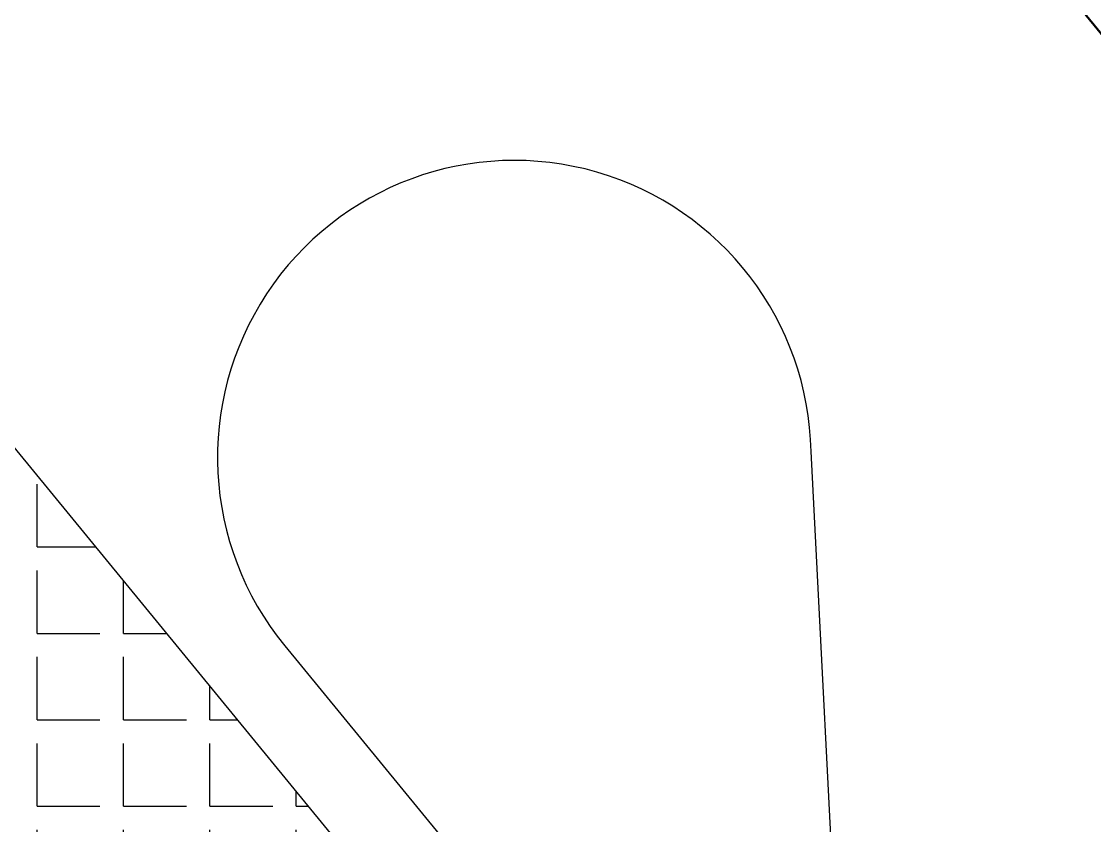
# Model space of a CAD drawing. Header units: metres. Extents: x 681 to 217049, y 66 to 6351315.
# Drawn here: x 214361.13 to 214404.51, y 6350987.22 to 6351019.7 of the extents above; entities that cross this region are included whole.
import ezdxf

# ---------------------------------------------------------------- set-up
doc = ezdxf.new("R2010")
doc.units = ezdxf.units.M
doc.layers.add('GG31-E-PLN-001_DC Cable Route Layout Plan_RevA$0$0.5mm Fenceline', color=1, linetype='GG31-E-PLN-001_DC Cable Route Layout Plan_RevA$0$FENCELINE1', lineweight=50)
doc.layers.add('GG31-E-PLN-001_DC Cable Route Layout Plan_RevA$0$Internal Road', color=7, linetype='Continuous', lineweight=25)
doc.linetypes.add('GG31-E-PLN-001_DC Cable Route Layout Plan_RevA$0$FENCELINE1', pattern='A,6.35,-2.54,[133,ltypeshp.shx,S=2.54,R=0,X=-2.54,Y=0],-2.54,25.4', length=36.83)

# ---------------------------------------------------------------- blocks, each defined once
blk = doc.blocks.new('GG31-E-PLN-001_DC Cable Route Layout Plan_RevA')
at = {"true_color": 0xf26722, "transparency": 33554687}
h = blk.add_hatch(dxfattribs=at)
h.set_pattern_fill('ANGLE', color=30, scale=0.5)
h.set_pattern_definition([(0, (-1872.8815, 93.2785), (0, 3.4925), [2.54, -0.9525]), (90, (-1872.8815, 93.2785), (-3.4925, 2e-16), [2.54, -0.9525])])
h.paths.add_polyline_path([(229010.683, 6322002.7), (229002.953, 6321996.356), (229128.437, 6321843.472), (229136.166, 6321849.817)])
at = {"color": 30, "true_color": 0xf26722}
blk.add_line((229136.166, 6321849.817), (229010.683, 6322002.7), dxfattribs=at)
at = {"layer": 'GG31-E-PLN-001_DC Cable Route Layout Plan_RevA$0$0.5mm Fenceline'}
blk.add_lwpolyline([(229170.659, 6321878.115), (229128.437, 6321843.472), (229002.953, 6321996.356), (229045.102, 6322030.976)], close=True, dxfattribs=at)
at = {"layer": 'GG31-E-PLN-001_DC Cable Route Layout Plan_RevA$0$Internal Road'}
blk.add_lwpolyline([(229350.082, 6321603.617), (229084.361, 6321927.683, -0.160258), (229081.544, 6321934.969), (229080.425, 6321956.817, 1.404343), (229059.144, 6321948.974), (229345.218, 6321600.087)], format="xyb", dxfattribs=at)

msp = doc.modelspace()

# ---------------------------------------------------------------- block references
msp.add_blockref('GG31-E-PLN-001_DC Cable Route Layout Plan_RevA', (-14687.371, 29045.51))

doc.saveas('drawing.dxf')
